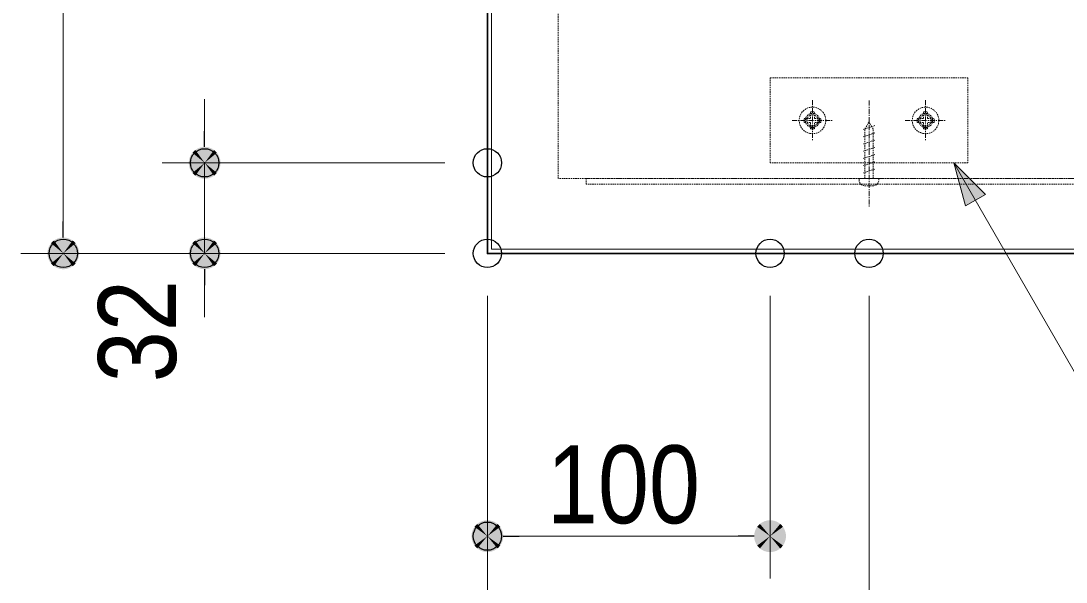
# Model space of a CAD drawing. Units: millimetres, scale not verified. Extents: x -4547 to 4547, y -2284 to 2284.
# Drawn here: x -3454.6 to -3084.9, y -1316.2 to -1117.8 of the extents above; entities that cross this region are included whole.
import ezdxf
from ezdxf.enums import TextEntityAlignment as Align

# ---------------------------------------------------------------- set-up
doc = ezdxf.new("R2010")
doc.units = ezdxf.units.MM
doc.header["$LTSCALE"] = 20
doc.header["$PDMODE"] = 32
doc.header["$PDSIZE"] = 10
doc.linetypes.add('USER1', pattern=[0.8, 0.5, -0.3])
doc.linetypes.add('USER2', pattern=[2.91, 1.76, -0.4, 0.35, -0.4])
for name, color, linetype, lineweight in [('0-1_3一般', 7, 'Continuous', 15), ('0-2_2寸法-2', 7, 'Continuous', 15), ('0-3_0', 7, 'Continuous', 25), ('0-5_2寸法-1', 7, 'Continuous', 15), ('0-6_2寸法-3', 7, 'Continuous', 15)]:
    doc.layers.add(name, color=color, linetype=linetype, lineweight=lineweight)
doc.layers.add('0-4_Defpoints', color=7, linetype='Continuous')
doc.styles.add('ＭＳ Ｐゴシック', font='')
doc.styles.get('ＭＳ Ｐゴシック').set_extended_font_data('MS PGothic')

# ---------------------------------------------------------------- blocks, each defined once
blk = doc.blocks.new('グループ-9')
at = {"layer": '0-1_3一般', "linetype": 'USER2'}
for p, q in [((-36680, -22916), (-36680, -23204)), ((-36824, -23060), (-36536, -23060))]:
    blk.add_line(p, q, dxfattribs=at)
at = {"layer": '0-1_3一般', "linetype": 'USER1'}
for p, q in [((-36740, -23074), (-36740, -23046)), ((-36740, -23046), (-36694, -23046)), ((-36694, -23000), (-36666, -23000)), ((-36694, -23046), (-36694, -23000)), ((-36666, -23046), (-36666, -23000)), ((-36666, -23046), (-36620, -23046)), ((-36620, -23074), (-36620, -23046)), ((-36694, -23074), (-36740, -23074)), ((-36694, -23120), (-36694, -23074)), ((-36694, -23120), (-36666, -23120)), ((-36666, -23120), (-36666, -23074)), ((-36620, -23074), (-36666, -23074))]:
    blk.add_line(p, q, dxfattribs=at)
for radius in [94, 50, 40]:
    blk.add_circle((-36680, -23060), radius, dxfattribs=at)
blk = doc.blocks.new('グループ-10')
at = {"layer": '0-1_3一般', "linetype": 'USER2'}
for p, q in [((-35880, -22916), (-35880, -23204)), ((-36024, -23060), (-35736, -23060))]:
    blk.add_line(p, q, dxfattribs=at)
at = {"layer": '0-1_3一般', "linetype": 'USER1'}
for p, q in [((-35940, -23074), (-35940, -23046)), ((-35940, -23046), (-35894, -23046)), ((-35894, -23000), (-35866, -23000)), ((-35894, -23046), (-35894, -23000)), ((-35866, -23046), (-35866, -23000)), ((-35866, -23046), (-35820, -23046)), ((-35820, -23074), (-35820, -23046)), ((-35894, -23074), (-35940, -23074)), ((-35894, -23120), (-35894, -23074)), ((-35894, -23120), (-35866, -23120)), ((-35866, -23120), (-35866, -23074)), ((-35820, -23074), (-35866, -23074))]:
    blk.add_line(p, q, dxfattribs=at)
for radius in [94, 50, 40]:
    blk.add_circle((-35880, -23060), radius, dxfattribs=at)
blk = doc.blocks.new('グループ-11')
at = {"layer": '0-1_3一般', "linetype": 'USER2'}
blk.add_line((-36280, -22920), (-36280, -23672), dxfattribs=at)
at = {"layer": '0-1_3一般', "linetype": 'USER1'}
for p, q in [((-36240, -23097.1), (-36320, -23124.4)), ((-36280, -23070), (-36310, -23122)), ((-36310, -23470), (-36310, -23122)), ((-36280, -23070), (-36250, -23122)), ((-36250, -23470), (-36250, -23122)), ((-36240, -23148.3), (-36320, -23175.5)), ((-36240, -23199.4), (-36320, -23226.7)), ((-36240, -23250.5), (-36320, -23277.8)), ((-36240, -23301.6), (-36320, -23328.9)), ((-36240, -23352.8), (-36320, -23380)), ((-36240, -23403.9), (-36320, -23431.2)), ((-36350, -23470), (-36210, -23470)), ((-36350, -23480), (-36350, -23470)), ((-36350, -23470), (-36350, -23482)), ((-36210, -23470), (-36210, -23482)), ((-36310, -23522), (-36248, -23522))]:
    blk.add_line(p, q, dxfattribs=at)
for centre, start, end in [((-36310, -23482), 180, 270), ((-36250, -23482), 270, 0)]:
    blk.add_arc(centre, 40, start, end, dxfattribs=at)
blk = doc.blocks.new('グループ-12')
at = {"layer": '0-1_3一般', "linetype": 'USER1'}
blk.add_lwpolyline([(-36980, -22760), (-35580, -22760), (-35580, -23360), (-36980, -23360)], close=True, dxfattribs=at)
at = {"layer": '0-1_3一般'}
for name in ['グループ-9', 'グループ-11', 'グループ-10']:
    blk.add_blockref(name, (0, 0), dxfattribs=at)
blk = doc.blocks.new('グループ-25')
at = {"layer": '0-1_3一般', "lineweight": 30}
blk.add_lwpolyline([(-38980, -12000), (-17000, -12000), (-17000, -24000), (-38980, -24000)], close=True, dxfattribs=at)
at = {"layer": '0-1_3一般'}
blk.add_lwpolyline([(-38950, -12030), (-17030, -12030), (-17030, -23970), (-38950, -23970)], close=True, dxfattribs=at)
at = {"layer": '0-1_3一般', "linetype": 'USER1'}
for points in [[(-38480, -12530), (-17500, -12530), (-17500, -23470), (-38480, -23470)], [(-38280, -23470), (-17700, -23470), (-17700, -23510), (-38280, -23510)]]:
    blk.add_lwpolyline(points, close=True, dxfattribs=at)
at = {"layer": '0-1_3一般'}
blk.add_blockref('グループ-12', (0, 0), dxfattribs=at)
blk = doc.blocks.new('_Dot')
at = {"layer": '0-3_0'}
blk.add_line((-10, 0), (-20, 0), dxfattribs=at)
for points in [[(0, 0), (-8.09, 5.88), (-7.29, 6.85)], [(0, 0), (-7.29, 6.85), (-6.37, 7.71)], [(0, 0), (-6.37, 7.71), (-5.36, 8.44)], [(0, 0), (-5.36, 8.44), (-4.26, 9.05)], [(0, 0), (-4.26, 9.05), (-3.09, 9.51)], [(0, 0), (-3.09, 9.51), (-1.87, 9.82)], [(0, 0), (-1.87, 9.82), (-0.63, 9.98)], [(0, 0), (-0.63, 9.98), (0.63, 9.98)], [(0, 0), (0.63, 9.98), (1.87, 9.82)], [(0, 0), (1.87, 9.82), (3.09, 9.51)], [(0, 0), (3.09, 9.51), (4.26, 9.05)], [(0, 0), (4.26, 9.05), (5.36, 8.44)], [(0, 0), (5.36, 8.44), (6.37, 7.71)], [(0, 0), (6.37, 7.71), (7.29, 6.85)], [(0, 0), (7.29, 6.85), (8.09, 5.88)], [(0, 0), (-10, 0), (-9.92, 1.25)], [(0, 0), (-9.92, -1.25), (-10, 0)], [(0, 0), (-9.92, 1.25), (-9.69, 2.49)], [(0, 0), (-9.69, -2.49), (-9.92, -1.25)], [(0, 0), (-9.69, 2.49), (-9.3, 3.68)], [(0, 0), (-9.3, -3.68), (-9.69, -2.49)], [(0, 0), (-9.3, 3.68), (-8.76, 4.82)], [(0, 0), (-8.76, -4.82), (-9.3, -3.68)], [(0, 0), (-8.76, 4.82), (-8.09, 5.88)], [(0, 0), (-8.09, -5.88), (-8.76, -4.82)], [(0, 0), (-7.29, -6.85), (-8.09, -5.88)], [(0, 0), (-6.37, -7.71), (-7.29, -6.85)], [(0, 0), (-5.36, -8.44), (-6.37, -7.71)], [(0, 0), (-4.26, -9.05), (-5.36, -8.44)], [(0, 0), (-3.09, -9.51), (-4.26, -9.05)], [(0, 0), (-1.87, -9.82), (-3.09, -9.51)], [(0, 0), (-0.63, -9.98), (-1.87, -9.82)], [(0, 0), (0.63, -9.98), (-0.63, -9.98)], [(0, 0), (8.09, 5.88), (8.76, 4.82)], [(0, 0), (8.76, 4.82), (9.3, 3.68)], [(0, 0), (9.3, 3.68), (9.69, 2.49)], [(0, 0), (9.69, 2.49), (9.92, 1.25)], [(0, 0), (9.92, 1.25), (10, 0)], [(0, 0), (1.87, -9.82), (0.63, -9.98)], [(0, 0), (3.09, -9.51), (1.87, -9.82)], [(0, 0), (4.26, -9.05), (3.09, -9.51)], [(0, 0), (5.36, -8.44), (4.26, -9.05)], [(0, 0), (6.37, -7.71), (5.36, -8.44)], [(0, 0), (7.29, -6.85), (6.37, -7.71)], [(0, 0), (8.09, -5.88), (7.29, -6.85)], [(0, 0), (8.76, -4.82), (8.09, -5.88)], [(0, 0), (9.3, -3.68), (8.76, -4.82)], [(0, 0), (9.69, -2.49), (9.3, -3.68)], [(0, 0), (9.92, -1.25), (9.69, -2.49)], [(0, 0), (10, 0), (9.92, -1.25)]]:
    blk.add_solid(points, dxfattribs=at)

msp = doc.modelspace()

# ---------------------------------------------------------------- linework, layer by layer
at = {"layer": '0-2_2寸法-2'}
for p, q in [((-3389.63, -1156.74), (-3389.63, -1145.49)), ((-3304.63, -1168), (-3404.63, -1168)), ((-3389.63, -1200), (-3389.63, -1168)), ((-3304.63, -1200), (-3404.63, -1200)), ((-3389.63, -1211.26), (-3389.63, -1222.51))]:
    msp.add_line(p, q, dxfattribs=at)
at = {"layer": '0-4_Defpoints'}
for p in [(-3389.63, -1168), (-3289.63, -1168), (-3439.63, -1200), (-3389.63, -1200), (-3289.63, -1200), (-3189.63, -1200), (-3154.63, -1200), (-3289.63, -1300)]:
    msp.add_point(p, dxfattribs=at)
at = {"layer": '0-5_2寸法-1'}
for p, q in [((-3439.63, -611.26), (-3439.63, -1188.74)), ((-3404.63, -1200), (-3454.63, -1200)), ((-3289.63, -1215), (-3289.63, -1315)), ((-3189.63, -1215), (-3189.63, -1315)), ((-3154.63, -1215), (-3154.63, -1365)), ((-3200.88, -1300), (-3278.37, -1300)), ((-3289.63, -1315), (-3289.63, -1365))]:
    msp.add_line(p, q, dxfattribs=at)
at = {"layer": '0-6_2寸法-3'}
msp.add_lwpolyline([(-2974.33, -1300), (-3048.41, -1300), (-3124.63, -1168)], dxfattribs=at)
at = {"layer": '0-6_2寸法-3', "lineweight": 5}
msp.add_lwpolyline([(-3120.54, -1183.23), (-3124.63, -1168), (-3113.47, -1179.15)], close=True, dxfattribs=at)
at = {"layer": '0-6_2寸法-3'}
msp.add_solid([(-3120.54, -1183.23), (-3113.47, -1179.15), (-3124.63, -1168)], dxfattribs=at)

# ---------------------------------------------------------------- block references
at = {"layer": '0-1_3一般', "xscale": 0.05, "yscale": 0.05}
msp.add_blockref('グループ-25', (-1340.63, 0), dxfattribs=at)
at = {"layer": '0-2_2寸法-2', "xscale": 0.5627563, "yscale": 0.5627563}
for p, rotation in [((-3389.63, -1168), 270), ((-3389.63, -1200), 90)]:
    msp.add_blockref('_Dot', p, dxfattribs=dict(at, rotation=rotation))
at = {"layer": '0-5_2寸法-1', "xscale": 0.5627563, "yscale": 0.5627563}
for p, rotation in [((-3439.63, -1200), 270), ((-3289.63, -1300), 180)]:
    msp.add_blockref('_Dot', p, dxfattribs=dict(at, rotation=rotation))
msp.add_blockref('_Dot', (-3189.63, -1300), dxfattribs=at)

# ---------------------------------------------------------------- texts
at = {"layer": '0-2_2寸法-2', "style": 'ＭＳ Ｐゴシック', "width": 0.9}
msp.add_text('32', height=27.57, rotation=90, dxfattribs=at).set_placement((-3391.48, -1245.59), align=Align.BOTTOM_LEFT)
at = {"layer": '0-5_2寸法-1', "style": 'ＭＳ Ｐゴシック', "width": 0.9}
msp.add_text('100', height=27.57, dxfattribs=at).set_placement((-3268.58, -1303.72), align=Align.BOTTOM_LEFT)

doc.saveas('drawing.dxf')
